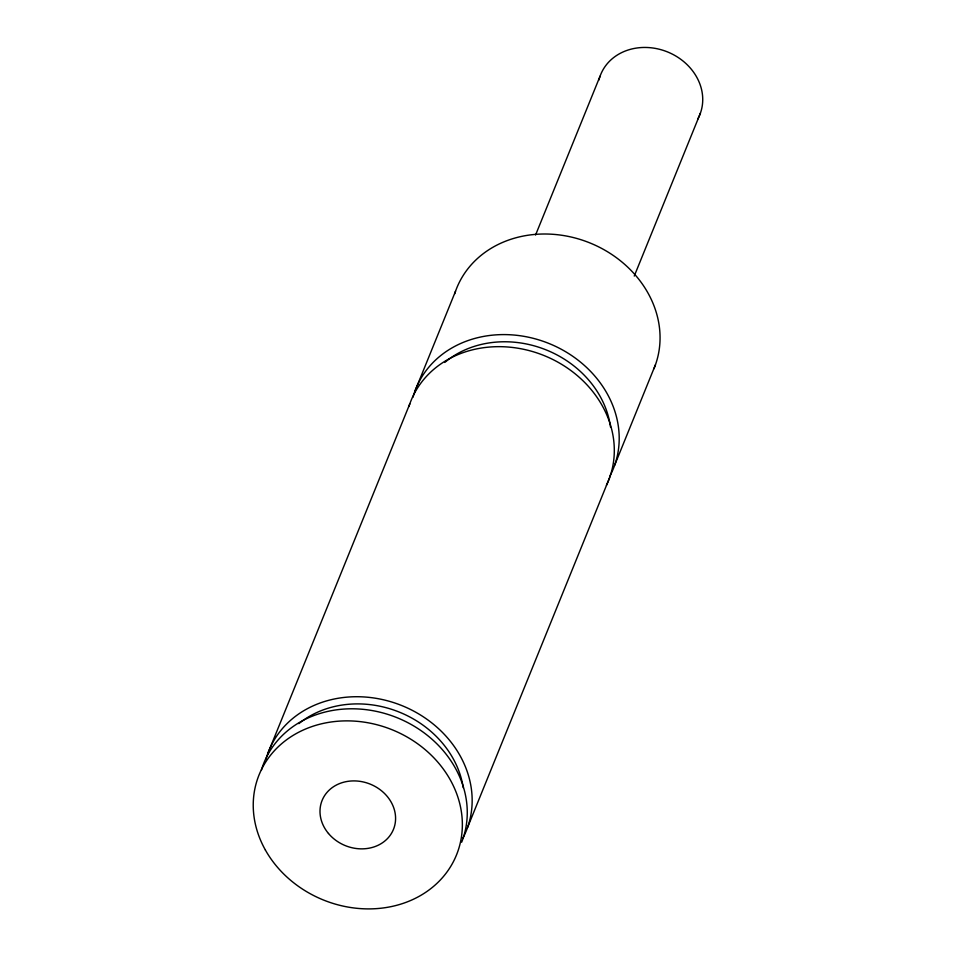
<?xml version="1.0" encoding="UTF-8"?>
<svg xmlns="http://www.w3.org/2000/svg" width="956" height="956" viewBox="0 0 956 956"><rect width="100%" height="100%" fill="white"/><g stroke="black" fill="none" stroke-linecap="round" stroke-linejoin="round"><path stroke-width="1.43" d="M267.644 753.949L409.789 403.898M414.689 391.829L455.534 291.233M535.587 234.985L600.069 76.181M634.258 276.057L700.425 113.119M467.544 827.526L609.689 477.462M614.588 465.393L655.434 364.798M261.43 770.034A106.522 91.788 22.1 0 1 392.641 716.008A106.522 91.788 22.1 0 1 461.664 842.224M298.846 723.656A98.396 84.785 22.1 0 1 398.019 711.599A98.396 84.785 22.1 0 1 463.266 787.78M265.947 759.327A106.522 91.788 22.1 0 1 401.389 705.397A106.522 91.788 22.1 0 1 463.015 837.874M408.893 406.563A106.522 91.788 22.1 0 1 543.522 355.333A106.522 91.788 22.1 0 1 606.439 485.278M444.791 362.444A98.396 84.785 22.1 0 1 545.063 349.466A98.396 84.785 22.1 0 1 610.514 427.069M412.992 397.194A106.522 91.788 22.1 0 1 548.433 343.264A106.522 91.788 22.1 0 1 610.059 475.741M454.638 293.898A106.522 91.788 22.1 0 1 586.972 241.784A106.522 91.788 22.1 0 1 653.928 368.741M598.922 80.029A53.476 46.079 22.1 0 1 667.133 51.767A53.476 46.079 22.1 0 1 697.653 119.213M265.398 850.051A106.522 91.788 22.1 0 0 446.392 872.804A106.522 91.788 22.1 0 0 361.595 721.792A106.522 91.788 22.1 0 0 265.398 850.051M328.47 833.477A38.503 33.173 22.1 0 0 393.107 830.214A38.503 33.173 22.1 0 0 351.796 780.956A38.503 33.173 22.1 0 0 328.47 833.477"/></g></svg>
